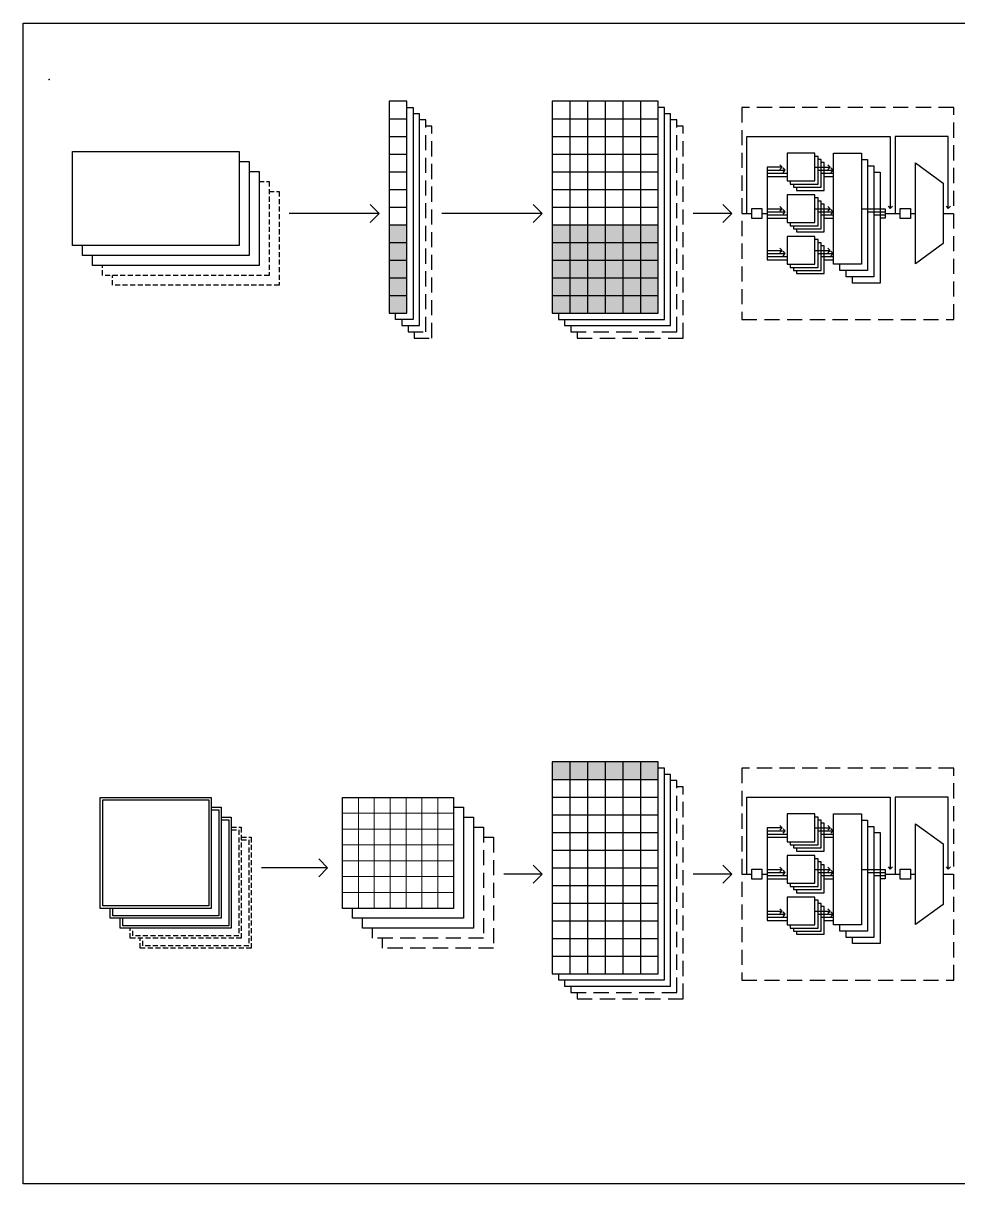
# Model space of a CAD drawing. Header units: inches. Extents: x 50 to 815, y -47 to 438.
# Drawn here: x 196.9 to 289.5, y 322.9 to 437.9 of the extents above; entities that cross this region are included whole.
import ezdxf

# ---------------------------------------------------------------- set-up
doc = ezdxf.new("R2010")
doc.units = ezdxf.units.IN
doc.header["$MEASUREMENT"] = 0
doc.linetypes.add('DASHED', pattern=[0.75, 0.5, -0.25])
for name, color, linetype in [('general_borders', 7, 'Continuous'), ('general_details', 8, 'Continuous'), ('image_borders', 24, 'Continuous'), ('image_fill', 21, 'Continuous'), ('text', 252, 'Continuous'), ('text_borders', 204, 'Continuous'), ('text_fill', 211, 'Continuous')]:
    doc.layers.add(name, color=color, linetype=linetype)

msp = doc.modelspace()

# ---------------------------------------------------------------- hatches: boundary and pattern name
at = {"layer": 'image_fill', "true_color": 0xffd9b3, "transparency": 33554483}
h = msp.add_hatch(color=41, dxfattribs=at)
h.dxf.hatch_style = 1
h.paths.add_polyline_path([(251.06, 364.71), (249.31, 364.71), (249.31, 362.96), (251.06, 362.96)])
h.paths.add_polyline_path([(252.81, 364.71), (251.06, 364.71), (251.06, 362.96), (252.81, 362.96)])
h.paths.add_polyline_path([(254.56, 364.71), (252.81, 364.71), (252.81, 362.96), (254.56, 362.96)])
h.paths.add_polyline_path([(256.31, 364.71), (254.56, 364.71), (254.56, 362.96), (256.31, 362.96)])
h.paths.add_polyline_path([(258.06, 364.71), (256.31, 364.71), (256.31, 362.96), (258.06, 362.96)])
h.paths.add_polyline_path([(259.81, 364.71), (258.06, 364.71), (258.06, 362.96), (259.81, 362.96)])
at = {"layer": 'text_fill', "true_color": 0xffb3ff, "transparency": 33554483}
h = msp.add_hatch(color=211, dxfattribs=at)
h.dxf.hatch_style = 1
h.paths.add_polyline_path([(234.92, 417.93), (233.17, 417.93), (233.17, 416.18), (234.92, 416.18)])
h = msp.add_hatch(color=211, dxfattribs=at)
h.dxf.hatch_style = 1
h.paths.add_polyline_path([(251.06, 417.93), (249.31, 417.93), (249.31, 416.18), (251.06, 416.18)])
h.paths.add_polyline_path([(252.81, 417.93), (251.06, 417.93), (251.06, 416.18), (252.81, 416.18)])
h.paths.add_polyline_path([(254.56, 417.93), (252.81, 417.93), (252.81, 416.18), (254.56, 416.18)])
h.paths.add_polyline_path([(256.31, 417.93), (254.56, 417.93), (254.56, 416.18), (256.31, 416.18)])
h.paths.add_polyline_path([(258.06, 417.93), (256.31, 417.93), (256.31, 416.18), (258.06, 416.18)])
h.paths.add_polyline_path([(259.81, 417.93), (258.06, 417.93), (258.06, 416.18), (259.81, 416.18)])
h = msp.add_hatch(color=211, dxfattribs=at)
h.dxf.hatch_style = 1
h.paths.add_polyline_path([(234.92, 416.18), (233.17, 416.18), (233.17, 414.43), (234.92, 414.43)])
h.paths.add_polyline_path([(234.92, 414.43), (233.17, 414.43), (233.17, 412.68), (234.92, 412.68)])
h.paths.add_polyline_path([(234.92, 412.68), (233.17, 412.68), (233.17, 410.93), (234.92, 410.93)])
h.paths.add_polyline_path([(234.92, 410.93), (233.17, 410.93), (233.17, 409.18), (234.92, 409.18)])
h = msp.add_hatch(color=211, dxfattribs=at)
h.dxf.hatch_style = 1
h.paths.add_polyline_path([(251.06, 416.18), (249.31, 416.18), (249.31, 414.43), (251.06, 414.43)])
h.paths.add_polyline_path([(252.81, 416.18), (251.06, 416.18), (251.06, 414.43), (252.81, 414.43)])
h.paths.add_polyline_path([(254.56, 416.18), (252.81, 416.18), (252.81, 414.43), (254.56, 414.43)])
h.paths.add_polyline_path([(256.31, 416.18), (254.56, 416.18), (254.56, 414.43), (256.31, 414.43)])
h.paths.add_polyline_path([(258.06, 416.18), (256.31, 416.18), (256.31, 414.43), (258.06, 414.43)])
h.paths.add_polyline_path([(259.81, 416.18), (258.06, 416.18), (258.06, 414.43), (259.81, 414.43)])
h.paths.add_polyline_path([(259.81, 414.43), (258.06, 414.43), (258.06, 412.68), (259.81, 412.68)])
h.paths.add_polyline_path([(258.06, 414.43), (256.31, 414.43), (256.31, 412.68), (258.06, 412.68)])
h.paths.add_polyline_path([(256.31, 414.43), (254.56, 414.43), (254.56, 412.68), (256.31, 412.68)])
h.paths.add_polyline_path([(254.56, 414.43), (252.81, 414.43), (252.81, 412.68), (254.56, 412.68)])
h.paths.add_polyline_path([(252.81, 414.43), (251.06, 414.43), (251.06, 412.68), (252.81, 412.68)])
h.paths.add_polyline_path([(251.06, 414.43), (249.31, 414.43), (249.31, 412.68), (251.06, 412.68)])
h.paths.add_polyline_path([(251.06, 412.68), (249.31, 412.68), (249.31, 410.93), (251.06, 410.93)])
h.paths.add_polyline_path([(252.81, 412.68), (251.06, 412.68), (251.06, 410.93), (252.81, 410.93)])
h.paths.add_polyline_path([(254.56, 412.68), (252.81, 412.68), (252.81, 410.93), (254.56, 410.93)])
h.paths.add_polyline_path([(256.31, 412.68), (254.56, 412.68), (254.56, 410.93), (256.31, 410.93)])
h.paths.add_polyline_path([(258.06, 412.68), (256.31, 412.68), (256.31, 410.93), (258.06, 410.93)])
h.paths.add_polyline_path([(259.81, 412.68), (258.06, 412.68), (258.06, 410.93), (259.81, 410.93)])
h.paths.add_polyline_path([(259.81, 410.93), (258.06, 410.93), (258.06, 409.18), (259.81, 409.18)])
h.paths.add_polyline_path([(258.06, 410.93), (256.31, 410.93), (256.31, 409.18), (258.06, 409.18)])
h.paths.add_polyline_path([(256.31, 410.93), (254.56, 410.93), (254.56, 409.18), (256.31, 409.18)])
h.paths.add_polyline_path([(254.56, 410.93), (252.81, 410.93), (252.81, 409.18), (254.56, 409.18)])
h.paths.add_polyline_path([(252.81, 410.93), (251.06, 410.93), (251.06, 409.18), (252.81, 409.18)])
h.paths.add_polyline_path([(251.06, 410.93), (249.31, 410.93), (249.31, 409.18), (251.06, 409.18)])

# ---------------------------------------------------------------- linework, layer by layer
at = {"layer": 'general_borders'}
msp.add_lwpolyline([(196.9, 437.91), (454.96, 437.91), (454.96, 322.89), (196.9, 322.89)], close=True, dxfattribs=at)
at = {"layer": 'general_borders', "color": 211, "true_color": 0xffb3ff}
msp.add_lwpolyline([(201.79, 425.19), (218.29, 425.19), (218.29, 415.89), (201.79, 415.89)], close=True, dxfattribs=at)
for points in [[(218.29, 424.2), (219.28, 424.2), (219.28, 414.9), (202.78, 414.9), (202.78, 415.89)], [(219.28, 423.21), (220.27, 423.21), (220.27, 413.91), (203.77, 413.91), (203.77, 414.9)], [(231.29, 418.17), (232.17, 419.06), (231.29, 419.94)], [(247.43, 418.17), (248.31, 419.06), (247.43, 419.94)], [(266.21, 418.17), (267.1, 419.06), (266.21, 419.94)], [(232.17, 419.06), (223.26, 419.06)], [(248.31, 419.06), (238.39, 419.06)], [(267.1, 419.06), (263.3, 419.06)]]:
    msp.add_lwpolyline(points, dxfattribs=at)
at = {"layer": 'general_borders', "color": 211, "linetype": 'DASHED', "true_color": 0xffb3ff}
for points in [[(220.27, 422.22), (221.26, 422.22), (221.26, 412.92), (204.76, 412.92), (204.76, 413.91)], [(221.26, 421.23), (222.25, 421.23), (222.25, 411.93), (205.75, 411.93), (205.75, 412.92)]]:
    msp.add_lwpolyline(points, dxfattribs=at)
at = {"layer": 'general_borders', "color": 41, "true_color": 0xffd9b3}
msp.add_lwpolyline([(204.54, 361.19), (215.54, 361.19), (215.54, 350.19), (204.54, 350.19)], close=True, dxfattribs=at)
for points in [[(215.54, 360.2), (216.53, 360.2), (216.53, 349.2), (205.53, 349.2), (205.53, 350.19)], [(216.53, 359.21), (217.52, 359.21), (217.52, 348.21), (206.52, 348.21), (206.52, 349.2)], [(226.18, 353.32), (227.06, 354.21), (226.18, 355.09)], [(247.43, 352.7), (248.31, 353.58), (247.43, 354.46)], [(266.21, 352.7), (267.1, 353.58), (266.21, 354.46)], [(227.06, 354.21), (220.5, 354.21)], [(248.31, 353.58), (244.51, 353.58)], [(267.1, 353.58), (263.3, 353.58)]]:
    msp.add_lwpolyline(points, dxfattribs=at)
at = {"layer": 'general_borders', "color": 41, "linetype": 'DASHED', "true_color": 0xffd9b3}
for points in [[(217.52, 358.22), (218.51, 358.22), (218.51, 347.22), (207.51, 347.22), (207.51, 348.21)], [(218.51, 357.23), (219.5, 357.23), (219.5, 346.23), (208.5, 346.23), (208.5, 347.22)]]:
    msp.add_lwpolyline(points, dxfattribs=at)
at = {"layer": 'general_borders'}
msp.add_point((199.48, 432.33), dxfattribs=at)
at = {"layer": 'general_details', "color": 41, "true_color": 0xffd9b3}
msp.add_lwpolyline([(204.79, 360.94), (215.29, 360.94), (215.29, 350.44), (204.79, 350.44)], close=True, dxfattribs=at)
for points in [[(215.54, 359.95), (216.28, 359.95), (216.28, 349.45), (205.78, 349.45), (205.78, 350.19)], [(216.53, 358.96), (217.27, 358.96), (217.27, 348.46), (206.77, 348.46), (206.77, 349.2)]]:
    msp.add_lwpolyline(points, dxfattribs=at)
at = {"layer": 'general_details', "color": 41, "linetype": 'DASHED', "true_color": 0xffd9b3}
for points in [[(217.52, 357.97), (218.26, 357.97), (218.26, 347.47), (207.76, 347.47), (207.76, 348.21)], [(218.51, 356.98), (219.25, 356.98), (219.25, 346.48), (208.75, 346.48), (208.75, 347.22)]]:
    msp.add_lwpolyline(points, dxfattribs=at)
at = {"layer": 'image_borders', "color": 41, "ltscale": 3, "true_color": 0xffd9b3}
for points in [[(249.31, 364.71), (249.31, 343.71), (259.81, 343.71), (259.81, 364.71)], [(228.54, 361.19), (239.54, 361.19), (239.54, 350.19), (228.54, 350.19)], [(272.6, 356.79), (275.35, 356.79), (275.35, 359.54), (272.6, 359.54)], [(277.2, 359.54), (279.95, 359.54), (279.95, 348.54), (277.2, 348.54)], [(285.31, 358.58), (288.06, 356.58), (288.06, 350.58), (285.31, 348.58)], [(272.6, 352.67), (275.35, 352.67), (275.35, 355.42), (272.6, 355.42)], [(269.1, 353.08), (269.1, 354.08), (270.1, 354.08), (270.1, 353.08)], [(283.81, 353.08), (283.81, 354.08), (284.81, 354.08), (284.81, 353.08)], [(272.6, 348.54), (275.35, 348.54), (275.35, 351.29), (272.6, 351.29)]]:
    msp.add_lwpolyline(points, close=True, dxfattribs=at)
for points in [[(249.93, 343.71), (249.93, 343.09), (260.43, 343.09), (260.43, 364.09), (259.81, 364.09)], [(250.55, 343.09), (250.55, 342.47), (261.05, 342.47), (261.05, 363.47), (260.43, 363.47)], [(249.31, 362.96), (259.81, 362.96)], [(249.31, 361.21), (259.81, 361.21)], [(268.6, 353.58), (268.6, 361.2), (281.81, 361.2), (282.81, 361.2), (282.81, 354.08)], [(288.56, 354.08), (288.56, 361.2), (283.31, 361.2), (283.31, 353.58)], [(239.54, 360.2), (240.53, 360.2), (240.53, 349.2), (229.53, 349.2), (229.53, 350.19)], [(240.53, 359.21), (241.52, 359.21), (241.52, 348.21), (230.52, 348.21), (230.52, 349.2)], [(249.31, 359.46), (259.81, 359.46)], [(272.91, 356.79), (272.91, 356.49), (275.66, 356.49), (275.66, 359.24), (275.35, 359.24)], [(273.22, 356.49), (273.22, 356.18), (275.97, 356.18), (275.97, 358.93), (275.66, 358.93)], [(279.95, 358.93), (280.57, 358.93), (280.57, 347.93), (277.82, 347.93), (277.82, 348.54)], [(249.31, 357.71), (259.81, 357.71)], [(272.1, 358.17), (270.6, 358.17), (270.6, 348.99), (272.6, 348.99)], [(270.6, 357.86), (272.41, 357.86)], [(271.88, 357.95), (272.1, 358.17), (271.88, 358.39)], [(272.19, 357.64), (272.41, 357.86), (272.19, 358.08)], [(273.53, 356.18), (273.53, 355.87), (276.28, 355.87), (276.28, 358.62), (275.97, 358.62)], [(275.35, 358.17), (276.85, 358.17)], [(275.66, 357.86), (277.16, 357.86)], [(276.63, 357.95), (276.85, 358.17), (276.63, 358.39)], [(276.94, 357.64), (277.16, 357.86), (276.94, 358.08)], [(280.57, 358.31), (281.19, 358.31), (281.19, 347.31), (278.44, 347.31), (278.44, 347.93)], [(281.19, 357.69), (281.81, 357.69), (281.81, 346.69), (279.06, 346.69), (279.06, 347.31)], [(270.6, 357.55), (272.6, 357.55)], [(270.6, 357.24), (272.6, 357.24)], [(275.97, 357.55), (277.2, 357.55)], [(276.28, 357.24), (277.2, 357.24)], [(249.31, 355.96), (259.81, 355.96)], [(271.88, 353.82), (272.1, 354.04), (271.88, 354.27)], [(272.91, 352.67), (272.91, 352.36), (275.66, 352.36), (275.66, 355.11), (275.35, 355.11)], [(273.22, 352.36), (273.22, 352.05), (275.97, 352.05), (275.97, 354.8), (275.66, 354.8)], [(273.53, 352.05), (273.53, 351.74), (276.28, 351.74), (276.28, 354.49), (275.97, 354.49)], [(276.63, 353.82), (276.85, 354.04), (276.63, 354.27)], [(282.59, 354.3), (282.81, 354.08), (283.03, 354.3)], [(288.34, 354.3), (288.56, 354.08), (288.78, 354.3)], [(249.31, 354.21), (259.81, 354.21)], [(268.1, 353.58), (269.1, 353.58)], [(270.1, 353.58), (270.6, 353.58)], [(270.6, 354.04), (272.1, 354.04)], [(270.6, 353.74), (272.41, 353.74)], [(270.6, 353.43), (272.6, 353.43)], [(270.6, 353.12), (272.6, 353.12)], [(272.19, 353.51), (272.41, 353.74), (272.19, 353.96)], [(275.35, 354.04), (276.85, 354.04)], [(275.66, 353.74), (277.16, 353.74)], [(275.97, 353.43), (277.2, 353.43)], [(276.28, 353.12), (277.2, 353.12)], [(276.94, 353.51), (277.16, 353.74), (276.94, 353.96)], [(279.95, 354.04), (282.31, 354.04), (282.31, 353.12), (281.81, 353.12)], [(280.57, 353.74), (282.31, 353.74)], [(281.19, 353.43), (282.31, 353.43)], [(282.31, 353.58), (283.81, 353.58)], [(288.06, 353.58), (289.06, 353.58)], [(249.31, 352.46), (259.81, 352.46)], [(272.91, 348.54), (272.91, 348.24), (275.66, 348.24), (275.66, 350.99), (275.35, 350.99)], [(249.31, 350.71), (259.81, 350.71)], [(270.6, 349.92), (272.1, 349.92)], [(271.88, 349.7), (272.1, 349.92), (271.88, 350.14)], [(272.19, 349.39), (272.41, 349.61), (272.19, 349.83)], [(273.22, 348.24), (273.22, 347.93), (275.97, 347.93), (275.97, 350.68), (275.66, 350.68)], [(273.53, 347.93), (273.53, 347.62), (276.28, 347.62), (276.28, 350.37), (275.97, 350.37)], [(275.35, 349.92), (276.85, 349.92)], [(276.63, 349.7), (276.85, 349.92), (276.63, 350.14)], [(276.94, 349.39), (277.16, 349.61), (276.94, 349.83)], [(249.31, 348.96), (259.81, 348.96)], [(270.6, 349.61), (272.41, 349.61)], [(270.6, 349.3), (272.6, 349.3)], [(275.66, 349.61), (277.16, 349.61)], [(275.97, 349.3), (277.2, 349.3)], [(276.28, 348.99), (277.2, 348.99)], [(249.31, 347.21), (259.81, 347.21)], [(249.31, 345.46), (259.81, 345.46)]]:
    msp.add_lwpolyline(points, dxfattribs=at)
at = {"layer": 'image_borders', "color": 41, "linetype": 'DASHED', "ltscale": 3, "true_color": 0xffd9b3}
msp.add_lwpolyline([(268.1, 364.08), (268.1, 343.08), (289.1, 343.08), (289.1, 364.08)], close=True, dxfattribs=at)
for points in [[(251.17, 342.47), (251.17, 341.85), (261.67, 341.85), (261.67, 362.85), (261.05, 362.85)], [(251.79, 341.85), (251.79, 341.23), (262.29, 341.23), (262.29, 362.23), (261.67, 362.23)], [(241.52, 358.22), (242.51, 358.22), (242.51, 347.22), (231.51, 347.22), (231.51, 348.21)], [(242.51, 357.23), (243.5, 357.23), (243.5, 346.23), (232.5, 346.23), (232.5, 347.22)]]:
    msp.add_lwpolyline(points, dxfattribs=at)
at = {"layer": 'image_borders', "color": 41, "ltscale": 3, "true_color": 0xffd9b3, "const_width": 0.1}
for points in [[(230.12, 361.19), (230.12, 350.19)], [(231.69, 361.19), (231.69, 350.19)], [(233.26, 361.19), (233.26, 350.19)], [(234.83, 361.19), (234.83, 350.19)], [(236.4, 361.19), (236.4, 350.19)], [(237.97, 361.19), (237.97, 350.19)], [(228.54, 359.62), (239.54, 359.62)], [(228.54, 358.05), (239.54, 358.05)], [(228.54, 356.48), (239.54, 356.48)], [(228.54, 354.9), (239.54, 354.9)], [(228.54, 353.33), (239.54, 353.33)], [(228.54, 351.76), (239.54, 351.76)]]:
    msp.add_lwpolyline(points, dxfattribs=at)
at = {"layer": 'image_fill', "color": 41, "true_color": 0xffd9b3, "transparency": 33554687}
for points in [[(251.06, 364.71), (251.06, 343.71)], [(252.81, 364.71), (252.81, 343.71)], [(254.56, 364.71), (254.56, 343.71)], [(256.31, 364.71), (256.31, 343.71)], [(258.06, 364.71), (258.06, 343.71)]]:
    msp.add_lwpolyline(points, dxfattribs=at)
at = {"layer": 'text', "color": 211, "true_color": 0xffb3ff}
msp.add_lwpolyline([(284.81, 419.06), (285.31, 419.06)], dxfattribs=at)
at = {"layer": 'text', "color": 41, "true_color": 0xffd9b3}
msp.add_lwpolyline([(284.81, 353.58), (285.31, 353.58)], dxfattribs=at)
at = {"layer": 'text_borders', "color": 211, "ltscale": 3, "true_color": 0xffb3ff}
for points in [[(233.17, 430.18), (233.17, 409.18), (234.92, 409.18), (234.92, 430.18)], [(249.31, 430.18), (249.31, 409.18), (259.81, 409.18), (259.81, 430.18)], [(272.6, 422.27), (275.35, 422.27), (275.35, 425.02), (272.6, 425.02)], [(277.2, 425.02), (279.95, 425.02), (279.95, 414.02), (277.2, 414.02)], [(285.31, 424.06), (288.06, 422.06), (288.06, 416.06), (285.31, 414.06)], [(272.6, 418.14), (275.35, 418.14), (275.35, 420.89), (272.6, 420.89)], [(269.1, 418.56), (269.1, 419.56), (270.1, 419.56), (270.1, 418.56)], [(283.81, 418.56), (283.81, 419.56), (284.81, 419.56), (284.81, 418.56)], [(272.6, 414.02), (275.35, 414.02), (275.35, 416.77), (272.6, 416.77)]]:
    msp.add_lwpolyline(points, close=True, dxfattribs=at)
for points in [[(234.92, 429.56), (235.54, 429.56), (235.54, 408.56), (233.79, 408.56), (233.79, 409.18)], [(249.93, 409.18), (249.93, 408.56), (260.43, 408.56), (260.43, 429.56), (259.81, 429.56)], [(233.17, 428.43), (234.92, 428.43)], [(234.41, 408.56), (234.41, 407.94), (236.16, 407.94), (236.16, 428.94), (235.54, 428.94)], [(249.31, 428.43), (259.81, 428.43)], [(250.55, 408.56), (250.55, 407.94), (261.05, 407.94), (261.05, 428.94), (260.43, 428.94)], [(233.17, 426.68), (234.92, 426.68)], [(249.31, 426.68), (259.81, 426.68)], [(268.6, 419.06), (268.6, 426.67), (281.81, 426.67), (282.81, 426.67), (282.81, 419.56)], [(288.56, 419.56), (288.56, 426.67), (283.31, 426.67), (283.31, 419.06)], [(233.17, 424.93), (234.92, 424.93)], [(249.31, 424.93), (259.81, 424.93)], [(272.91, 422.27), (272.91, 421.96), (275.66, 421.96), (275.66, 424.71), (275.35, 424.71)], [(273.22, 421.96), (273.22, 421.65), (275.97, 421.65), (275.97, 424.4), (275.66, 424.4)], [(279.95, 424.4), (280.57, 424.4), (280.57, 413.4), (277.82, 413.4), (277.82, 414.02)], [(272.1, 423.64), (270.6, 423.64), (270.6, 414.47), (272.6, 414.47)], [(270.6, 423.34), (272.41, 423.34)], [(271.88, 423.42), (272.1, 423.64), (271.88, 423.87)], [(272.19, 423.11), (272.41, 423.34), (272.19, 423.56)], [(273.53, 421.65), (273.53, 421.34), (276.28, 421.34), (276.28, 424.09), (275.97, 424.09)], [(275.35, 423.64), (276.85, 423.64)], [(275.66, 423.34), (277.16, 423.34)], [(276.63, 423.42), (276.85, 423.64), (276.63, 423.87)], [(276.94, 423.11), (277.16, 423.34), (276.94, 423.56)], [(280.57, 423.78), (281.19, 423.78), (281.19, 412.78), (278.44, 412.78), (278.44, 413.4)], [(233.17, 423.18), (234.92, 423.18)], [(249.31, 423.18), (259.81, 423.18)], [(270.6, 423.03), (272.6, 423.03)], [(270.6, 422.72), (272.6, 422.72)], [(275.97, 423.03), (277.2, 423.03)], [(276.28, 422.72), (277.2, 422.72)], [(281.19, 423.16), (281.81, 423.16), (281.81, 412.16), (279.06, 412.16), (279.06, 412.78)], [(233.17, 421.43), (234.92, 421.43)], [(249.31, 421.43), (259.81, 421.43)], [(272.91, 418.14), (272.91, 417.84), (275.66, 417.84), (275.66, 420.59), (275.35, 420.59)], [(273.22, 417.84), (273.22, 417.53), (275.97, 417.53), (275.97, 420.28), (275.66, 420.28)], [(273.53, 417.53), (273.53, 417.22), (276.28, 417.22), (276.28, 419.97), (275.97, 419.97)], [(233.17, 419.68), (234.92, 419.68)], [(249.31, 419.68), (259.81, 419.68)], [(268.1, 419.06), (269.1, 419.06)], [(270.1, 419.06), (270.6, 419.06)], [(270.6, 419.52), (272.1, 419.52)], [(270.6, 419.21), (272.41, 419.21)], [(270.6, 418.9), (272.6, 418.9)], [(271.88, 419.3), (272.1, 419.52), (271.88, 419.74)], [(272.19, 418.99), (272.41, 419.21), (272.19, 419.43)], [(275.35, 419.52), (276.85, 419.52)], [(275.66, 419.21), (277.16, 419.21)], [(275.97, 418.9), (277.2, 418.9)], [(276.63, 419.3), (276.85, 419.52), (276.63, 419.74)], [(276.94, 418.99), (277.16, 419.21), (276.94, 419.43)], [(279.95, 419.52), (282.31, 419.52), (282.31, 418.59), (281.81, 418.59)], [(280.57, 419.21), (282.31, 419.21)], [(281.19, 418.9), (282.31, 418.9)], [(282.31, 419.06), (283.81, 419.06)], [(282.59, 419.78), (282.81, 419.56), (283.03, 419.78)], [(288.06, 419.06), (289.06, 419.06)], [(288.34, 419.78), (288.56, 419.56), (288.78, 419.78)], [(233.17, 417.93), (234.92, 417.93)], [(249.31, 417.93), (259.81, 417.93)], [(270.6, 418.59), (272.6, 418.59)], [(276.28, 418.59), (277.2, 418.59)], [(272.91, 414.02), (272.91, 413.71), (275.66, 413.71), (275.66, 416.46), (275.35, 416.46)], [(233.17, 416.18), (234.92, 416.18)], [(249.31, 416.18), (259.81, 416.18)], [(270.6, 415.39), (272.1, 415.39)], [(271.88, 415.17), (272.1, 415.39), (271.88, 415.62)], [(272.19, 414.86), (272.41, 415.09), (272.19, 415.31)], [(273.22, 413.71), (273.22, 413.4), (275.97, 413.4), (275.97, 416.15), (275.66, 416.15)], [(273.53, 413.4), (273.53, 413.09), (276.28, 413.09), (276.28, 415.84), (275.97, 415.84)], [(275.35, 415.39), (276.85, 415.39)], [(276.63, 415.17), (276.85, 415.39), (276.63, 415.62)], [(276.94, 414.86), (277.16, 415.09), (276.94, 415.31)], [(233.17, 414.43), (234.92, 414.43)], [(249.31, 414.43), (259.81, 414.43)], [(270.6, 415.09), (272.41, 415.09)], [(270.6, 414.78), (272.6, 414.78)], [(275.66, 415.09), (277.16, 415.09)], [(275.97, 414.78), (277.2, 414.78)], [(276.28, 414.47), (277.2, 414.47)], [(233.17, 412.68), (234.92, 412.68)], [(249.31, 412.68), (259.81, 412.68)], [(233.17, 410.93), (234.92, 410.93)], [(249.31, 410.93), (259.81, 410.93)]]:
    msp.add_lwpolyline(points, dxfattribs=at)
at = {"layer": 'text_borders', "color": 211, "linetype": 'DASHED', "ltscale": 3, "true_color": 0xffb3ff}
msp.add_lwpolyline([(268.1, 429.56), (268.1, 408.56), (289.1, 408.56), (289.1, 429.56)], close=True, dxfattribs=at)
for points in [[(235.03, 407.94), (235.03, 407.32), (236.78, 407.32), (236.78, 428.32), (236.16, 428.32)], [(251.17, 407.94), (251.17, 407.32), (261.67, 407.32), (261.67, 428.32), (261.05, 428.32)], [(235.64, 407.32), (235.64, 406.71), (237.39, 406.71), (237.39, 427.71), (236.78, 427.71)], [(251.79, 407.32), (251.79, 406.71), (262.29, 406.71), (262.29, 427.71), (261.67, 427.71)]]:
    msp.add_lwpolyline(points, dxfattribs=at)
at = {"layer": 'text_fill', "color": 211, "true_color": 0xffb3ff}
for points in [[(251.06, 430.18), (251.06, 409.18)], [(252.81, 430.18), (252.81, 409.18)], [(254.56, 430.18), (254.56, 409.18)], [(256.31, 430.18), (256.31, 409.18)], [(258.06, 430.18), (258.06, 409.18)]]:
    msp.add_lwpolyline(points, dxfattribs=at)

doc.saveas('drawing.dxf')
